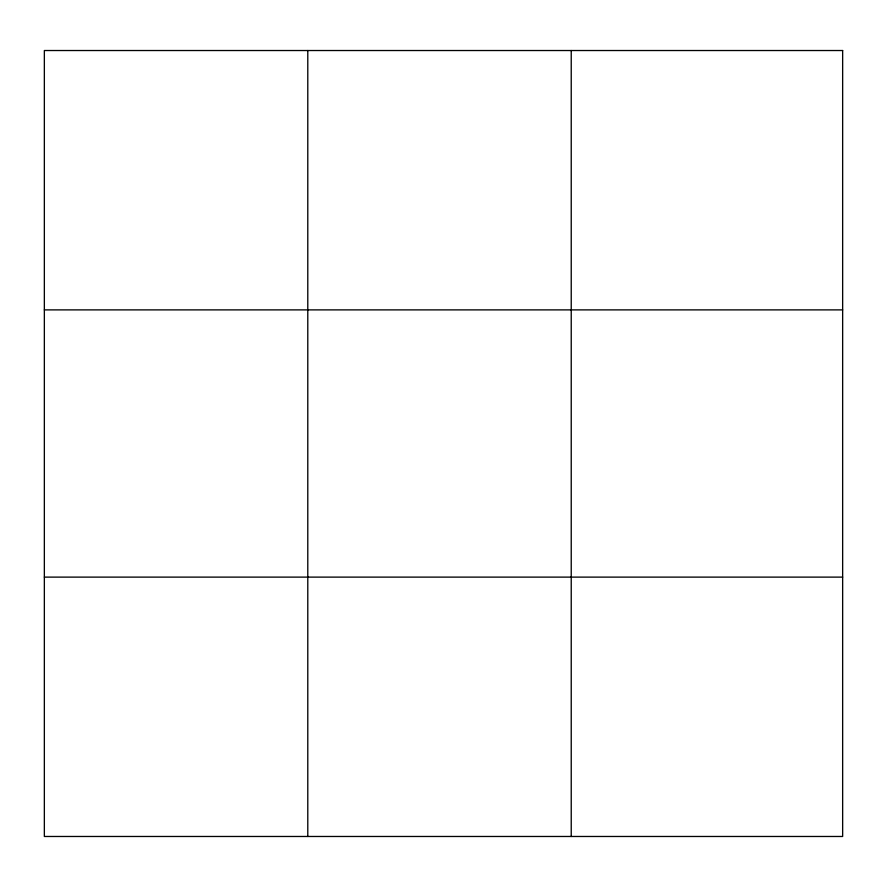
<?xml version="1.0" encoding="UTF-8"?>
<svg xmlns="http://www.w3.org/2000/svg" width="887" height="887" viewBox="0 0 887 887"><rect width="100%" height="100%" fill="white"/><g stroke="black" fill="none" stroke-linecap="round" stroke-linejoin="round"><path stroke-width="1.33" d="M307.789 50.526L307.789 836.474M571.228 50.526L571.228 836.474M44.35 309.885L842.65 309.885M44.35 577.115L842.65 577.115M842.65 50.526L842.65 836.474L44.35 836.474L44.35 50.526L842.65 50.526"/></g></svg>
